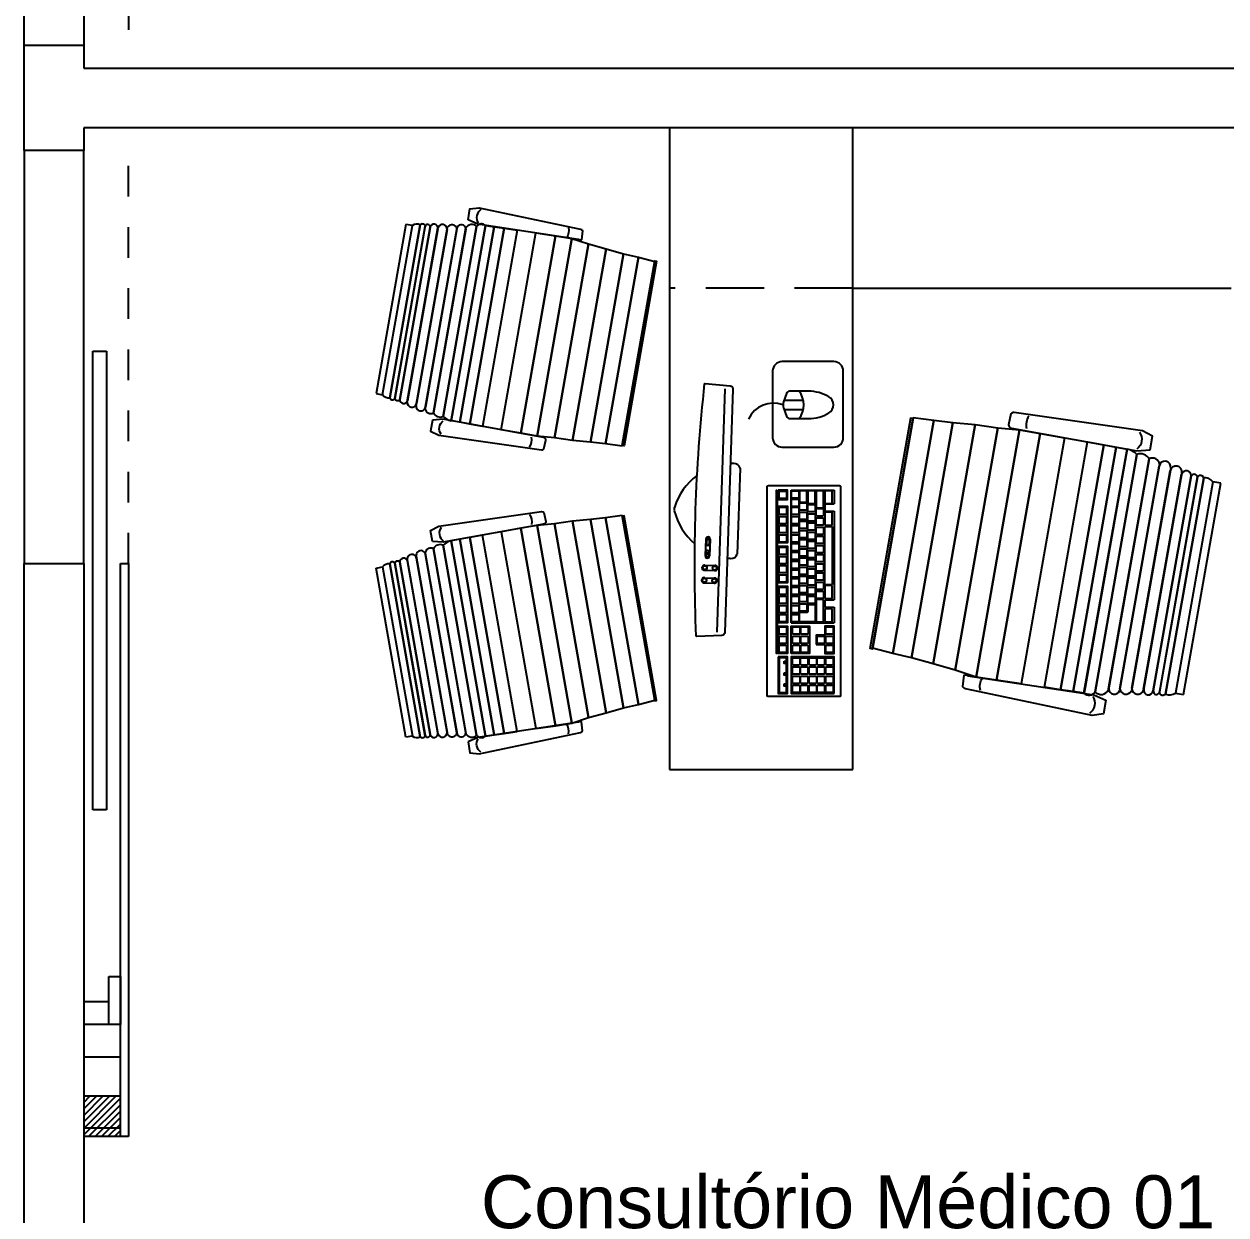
# Model space of a CAD drawing. Header units: millimetres. Extents: x 1573 to 2177, y 1587 to 1932.
# Drawn here: x 1900.545 to 1904.476, y 1903.63 to 1907.524 of the extents above; entities that cross this region are included whole.
import ezdxf
from ezdxf.enums import TextEntityAlignment as Align

# ---------------------------------------------------------------- set-up
doc = ezdxf.new("R2010")
doc.units = ezdxf.units.MM
doc.header["$LTSCALE"] = 0.03
doc.linetypes.add('HIDDEN', pattern=[9.525, 6.35, -3.175])
doc.layers.add('-HIDRO', color=8, linetype='Continuous')
doc.styles.add('ARIAL', font='arial.ttf')

msp = doc.modelspace()

# ---------------------------------------------------------------- linework, layer by layer
at = {"layer": '-HIDRO'}
for p, q in [((1900.5454, 1907.4553), (1900.5454, 1908.8053)), ((1900.7404, 1908.8053), (1900.7404, 1907.4553)), ((1900.5454, 1907.1103), (1900.5454, 1907.4553)), ((1900.5454, 1907.4553), (1900.7404, 1907.4553)), ((1900.7404, 1907.4553), (1900.7404, 1907.3803)), ((1900.7404, 1907.3803), (1906.5109, 1907.3803)), ((1904.6059, 1907.1853), (1900.7404, 1907.1853)), ((1900.7404, 1907.1853), (1900.7404, 1907.1103)), ((1902.6559, 1907.1853), (1902.6559, 1905.0868)), ((1903.2559, 1905.0868), (1903.2559, 1907.1853)), ((1900.5454, 1907.1103), (1900.5454, 1905.7603)), ((1900.7404, 1907.1103), (1900.5454, 1907.1103)), ((1900.7404, 1905.7603), (1900.7404, 1907.1103)), ((1901.7945, 1906.8693), (1901.697, 1906.3161)), ((1901.7178, 1906.3124), (1901.8154, 1906.8657)), ((1901.7178, 1906.3124), (1901.8154, 1906.8657)), ((1901.7178, 1906.3124), (1901.8154, 1906.8657)), ((1901.8413, 1906.8681), (1901.7415, 1906.3025)), ((1901.7415, 1906.3025), (1901.8413, 1906.8681)), ((1901.8413, 1906.8681), (1901.7415, 1906.3025)), ((1901.8573, 1906.8652), (1901.7576, 1906.2997)), ((1901.7576, 1906.2997), (1901.8568, 1906.8623)), ((1901.7741, 1906.2968), (1901.8733, 1906.8594)), ((1901.8733, 1906.8594), (1901.7741, 1906.2968)), ((1901.8154, 1906.8657), (1901.7945, 1906.8693)), ((1901.8278, 1906.2768), (1901.9306, 1906.8598)), ((1901.8571, 1906.2668), (1901.9616, 1906.8591)), ((1901.9161, 1906.2409), (1902.0256, 1906.862)), ((1902.0256, 1906.862), (1901.9161, 1906.2409)), ((1901.9419, 1906.2272), (1902.0545, 1906.8657)), ((1902.0548, 1906.8657), (1901.9419, 1906.2272)), ((1901.9705, 1906.222), (1902.0833, 1906.8614)), ((1902.0833, 1906.8614), (1901.9705, 1906.222)), ((1902.0545, 1906.8657), (1902.0833, 1906.8614)), ((1902.0833, 1906.8614), (1902.1158, 1906.8566)), ((1901.7988, 1906.2893), (1901.899, 1906.858)), ((1901.8985, 1906.855), (1901.7993, 1906.2923)), ((1901.9293, 1906.8527), (1901.829, 1906.2839)), ((1901.9607, 1906.8544), (1901.858, 1906.2715)), ((1901.8841, 1906.2527), (1901.9905, 1906.8566)), ((1901.9901, 1906.8541), (1901.8841, 1906.2527)), ((1902.0029, 1906.2162), (1902.1158, 1906.8566)), ((1902.1158, 1906.8566), (1902.0029, 1906.2162)), ((1902.1582, 1906.8502), (1902.0451, 1906.2086)), ((1902.1056, 1906.1977), (1902.219, 1906.8411)), ((1902.1158, 1906.8566), (1902.1582, 1906.8502)), ((1902.1697, 1906.1861), (1902.2835, 1906.8314)), ((1902.2835, 1906.8314), (1902.1697, 1906.1861)), ((1902.219, 1906.8411), (1902.2835, 1906.8314)), ((1902.2236, 1906.1764), (1902.337, 1906.8234)), ((1902.337, 1906.8234), (1902.2236, 1906.1764)), ((1902.2835, 1906.8314), (1902.337, 1906.8234)), ((1902.337, 1906.8234), (1902.3918, 1906.8051)), ((1902.3918, 1906.8051), (1902.28, 1906.1713)), ((1902.28, 1906.1713), (1902.3918, 1906.8051)), ((1902.4494, 1906.7889), (1902.3391, 1906.1631)), ((1902.3391, 1906.1631), (1902.4494, 1906.7889)), ((1902.3918, 1906.8051), (1902.4494, 1906.7889)), ((1902.4494, 1906.7889), (1902.5063, 1906.7734)), ((1902.5063, 1906.7734), (1902.3977, 1906.1576)), ((1902.3977, 1906.1576), (1902.5063, 1906.7734)), ((1902.5552, 1906.7621), (1902.4475, 1906.1515)), ((1902.4475, 1906.1515), (1902.5552, 1906.7621)), ((1902.6078, 1906.7481), (1902.5013, 1906.1445)), ((1902.5063, 1906.7734), (1902.5552, 1906.7621)), ((1902.5552, 1906.7621), (1902.6078, 1906.7481)), ((1903.2559, 1906.6603), (1904.4934, 1906.6603)), ((1900.7704, 1904.9551), (1900.7704, 1906.4551)), ((1900.7704, 1906.4551), (1900.8154, 1906.4551)), ((1900.8154, 1906.4551), (1900.8154, 1904.9551)), ((1901.697, 1906.3161), (1901.7178, 1906.3124)), ((1902.8378, 1906.3313), (1902.8114, 1905.5357)), ((1903.0311, 1906.294), (1903.0937, 1906.294)), ((1903.0311, 1906.264), (1903.0937, 1906.264)), ((1903.3205, 1905.4832), (1903.4535, 1906.2377)), ((1903.4535, 1906.2377), (1903.5208, 1906.2289)), ((1901.9705, 1906.222), (1901.9419, 1906.2272)), ((1902.0029, 1906.2162), (1901.9705, 1906.222)), ((1902.0451, 1906.2086), (1902.0029, 1906.2162)), ((1902.1697, 1906.1861), (1902.1056, 1906.1977)), ((1903.3862, 1905.4658), (1903.5208, 1906.2289)), ((1903.5208, 1906.2289), (1903.3862, 1905.4658)), ((1903.4473, 1905.4516), (1903.5831, 1906.2213)), ((1903.5831, 1906.2213), (1903.4473, 1905.4516)), ((1903.5184, 1905.4323), (1903.6563, 1906.2145)), ((1903.6563, 1906.2145), (1903.5184, 1905.4323)), ((1903.5208, 1906.2289), (1903.5831, 1906.2213)), ((1903.5831, 1906.2213), (1903.6563, 1906.2145)), ((1903.5905, 1905.412), (1903.7301, 1906.2043)), ((1903.7301, 1906.2043), (1903.5905, 1905.412)), ((1903.6563, 1906.2145), (1903.7301, 1906.2043)), ((1903.8006, 1906.1979), (1903.6589, 1905.3891)), ((1903.6589, 1905.3891), (1903.8006, 1906.1979)), ((1903.7301, 1906.2043), (1903.8006, 1906.1979)), ((1903.8006, 1906.1979), (1903.868, 1906.1858)), ((1902.2236, 1906.1764), (1902.1697, 1906.1861)), ((1902.28, 1906.1713), (1902.2236, 1906.1764)), ((1902.3391, 1906.1631), (1902.28, 1906.1713)), ((1902.3977, 1906.1576), (1902.3391, 1906.1631)), ((1902.4475, 1906.1515), (1902.3977, 1906.1576)), ((1902.5013, 1906.1445), (1902.4475, 1906.1515)), ((1903.868, 1906.1858), (1903.7258, 1905.3791)), ((1903.7258, 1905.3791), (1903.868, 1906.1858)), ((1903.9482, 1906.1713), (1903.8064, 1905.367)), ((1903.868, 1906.1858), (1903.9482, 1906.1713)), ((1903.8824, 1905.3556), (1904.0238, 1906.1577)), ((1904.0238, 1906.1577), (1904.0766, 1906.1481)), ((1904.0766, 1906.1481), (1903.9354, 1905.3477)), ((1903.9354, 1905.3477), (1904.0766, 1906.1481)), ((1904.117, 1906.1408), (1903.9761, 1905.3416)), ((1903.9761, 1905.3416), (1904.117, 1906.1408)), ((1904.0117, 1905.3362), (1904.1528, 1906.1344)), ((1904.1528, 1906.1344), (1904.012, 1905.3362)), ((1904.1851, 1906.1172), (1904.0482, 1905.3409)), ((1904.0482, 1905.3409), (1904.1851, 1906.1172)), ((1904.0766, 1906.1481), (1904.117, 1906.1408)), ((1904.117, 1906.1408), (1904.1528, 1906.1344)), ((1902.887, 1906.0722), (1902.8776, 1905.7911)), ((1904.2251, 1906.1024), (1904.092, 1905.3476)), ((1904.0925, 1905.3507), (1904.2251, 1906.1024)), ((1904.2588, 1906.0848), (1904.1282, 1905.3444)), ((1904.1292, 1905.3503), (1904.2577, 1906.079)), ((1904.2954, 1906.0723), (1904.1669, 1905.3437)), ((1904.1685, 1905.3525), (1904.2939, 1906.0635)), ((1904.3317, 1906.0568), (1904.2064, 1905.3459)), ((1904.207, 1905.3497), (1904.331, 1906.053)), ((1904.3626, 1906.0474), (1904.2386, 1905.3441)), ((1904.2386, 1905.3441), (1904.3626, 1906.0474)), ((1904.2585, 1905.3368), (1904.3832, 1906.0438)), ((1904.3832, 1906.0438), (1904.2591, 1905.3405)), ((1904.2786, 1905.3333), (1904.4033, 1906.0403)), ((1904.4033, 1906.0403), (1904.2786, 1905.3333)), ((1904.2786, 1905.3333), (1904.4033, 1906.0403)), ((1903.0538, 1906), (1903.1947, 1906)), ((1903.0538, 1905.5665), (1903.0538, 1906)), ((1903.1947, 1906), (1903.1947, 1905.955)), ((1904.4329, 1906.0279), (1904.3109, 1905.3363)), ((1904.4329, 1906.0279), (1904.3109, 1905.3363)), ((1904.4329, 1906.0279), (1904.3109, 1905.3363)), ((1904.337, 1905.3317), (1904.4589, 1906.0233)), ((1904.4589, 1906.0233), (1904.4329, 1906.0279)), ((1903.1647, 1905.955), (1903.1947, 1905.955)), ((1903.1647, 1905.955), (1903.1647, 1905.931)), ((1902.5013, 1905.917), (1902.4475, 1905.91)), ((1902.6078, 1905.3134), (1902.5013, 1905.917)), ((1903.1647, 1905.931), (1903.1947, 1905.931)), ((1903.1947, 1905.931), (1903.1947, 1905.6415)), ((1902.2236, 1905.8851), (1902.1697, 1905.8754)), ((1902.28, 1905.8902), (1902.2236, 1905.8851)), ((1902.2236, 1905.8851), (1902.337, 1905.2381)), ((1902.337, 1905.2381), (1902.2236, 1905.8851)), ((1902.3391, 1905.8984), (1902.28, 1905.8902)), ((1902.3918, 1905.2564), (1902.28, 1905.8902)), ((1902.28, 1905.8902), (1902.3918, 1905.2564)), ((1902.3977, 1905.9039), (1902.3391, 1905.8984)), ((1902.4494, 1905.2726), (1902.3391, 1905.8984)), ((1902.3391, 1905.8984), (1902.4494, 1905.2726)), ((1902.4475, 1905.91), (1902.3977, 1905.9039)), ((1902.5063, 1905.2881), (1902.3977, 1905.9039)), ((1902.3977, 1905.9039), (1902.5063, 1905.2881)), ((1902.5552, 1905.2994), (1902.4475, 1905.91)), ((1902.4475, 1905.91), (1902.5552, 1905.2994)), ((1901.9705, 1905.8395), (1901.9419, 1905.8343)), ((1902.0029, 1905.8453), (1901.9705, 1905.8395)), ((1901.9705, 1905.8395), (1902.0833, 1905.2001)), ((1902.0833, 1905.2001), (1901.9705, 1905.8395)), ((1902.0451, 1905.8529), (1902.0029, 1905.8453)), ((1902.0029, 1905.8453), (1902.1158, 1905.2049)), ((1902.1158, 1905.2049), (1902.0029, 1905.8453)), ((1902.1582, 1905.2113), (1902.0451, 1905.8529)), ((1902.1697, 1905.8754), (1902.1056, 1905.8638)), ((1902.1056, 1905.8638), (1902.219, 1905.2204)), ((1902.1697, 1905.8754), (1902.2835, 1905.2301)), ((1902.2835, 1905.2301), (1902.1697, 1905.8754)), ((1902.7748, 1905.8401), (1902.773, 1905.7861)), ((1902.7777, 1905.84), (1902.7772, 1905.8245)), ((1902.7864, 1905.8397), (1902.7777, 1905.84)), ((1902.7864, 1905.8397), (1902.7859, 1905.8242)), ((1902.7893, 1905.8396), (1902.7875, 1905.7856)), ((1901.8841, 1905.8088), (1901.9905, 1905.2049)), ((1901.9901, 1905.2074), (1901.8841, 1905.8088)), ((1901.9161, 1905.8206), (1902.0256, 1905.1995)), ((1902.0256, 1905.1995), (1901.9161, 1905.8206)), ((1901.9419, 1905.8343), (1902.0545, 1905.1957)), ((1902.0548, 1905.1958), (1901.9419, 1905.8343)), ((1900.5454, 1905.7603), (1900.7404, 1905.7603)), ((1900.5454, 1903.4405), (1900.5454, 1905.7603)), ((1900.7404, 1905.7603), (1900.7404, 1903.4405)), ((1900.8604, 1903.8868), (1900.8604, 1905.7603)), ((1900.8604, 1905.7603), (1900.8874, 1905.7603)), ((1900.8874, 1905.7603), (1900.8874, 1903.8868)), ((1901.8413, 1905.1934), (1901.7415, 1905.759)), ((1901.7415, 1905.759), (1901.8413, 1905.1934)), ((1901.8413, 1905.1934), (1901.7415, 1905.759)), ((1901.7576, 1905.7618), (1901.8568, 1905.1992)), ((1901.8573, 1905.1963), (1901.7576, 1905.7618)), ((1901.7741, 1905.7647), (1901.8733, 1905.2021)), ((1901.8733, 1905.2021), (1901.7741, 1905.7647)), ((1901.7988, 1905.7722), (1901.899, 1905.2035)), ((1901.8985, 1905.2065), (1901.7993, 1905.7692)), ((1901.8278, 1905.7847), (1901.9306, 1905.2017)), ((1901.9293, 1905.2088), (1901.829, 1905.7776)), ((1901.8571, 1905.7947), (1901.9616, 1905.2024)), ((1901.9607, 1905.207), (1901.858, 1905.79)), ((1901.697, 1905.7454), (1901.7178, 1905.7491)), ((1901.7945, 1905.1922), (1901.697, 1905.7454)), ((1901.7178, 1905.7491), (1901.8154, 1905.1958)), ((1901.7178, 1905.7491), (1901.8154, 1905.1958)), ((1901.7178, 1905.7491), (1901.8154, 1905.1958)), ((1902.7716, 1905.7381), (1902.8036, 1905.737)), ((1902.7722, 1905.7546), (1902.8042, 1905.7536)), ((1902.7703, 1905.6974), (1902.8023, 1905.6964)), ((1902.7708, 1905.714), (1902.8028, 1905.7129)), ((1903.1647, 1905.6415), (1903.1947, 1905.6415)), ((1903.1647, 1905.6415), (1903.1647, 1905.6175)), ((1903.1647, 1905.6175), (1903.1947, 1905.6175)), ((1903.1947, 1905.6175), (1903.1947, 1905.5665)), ((1903.0538, 1905.5665), (1903.1947, 1905.5665)), ((1903.1418, 1905.523), (1903.1614, 1905.523)), ((1903.136, 1905.496), (1903.1648, 1905.496)), ((1903.3862, 1905.4658), (1903.3205, 1905.4832)), ((1903.4473, 1905.4516), (1903.3862, 1905.4658)), ((1903.5184, 1905.4323), (1903.4473, 1905.4516)), ((1903.5905, 1905.412), (1903.5184, 1905.4323)), ((1903.6589, 1905.3891), (1903.5905, 1905.412)), ((1903.7258, 1905.3791), (1903.6589, 1905.3891)), ((1903.8064, 1905.367), (1903.7258, 1905.3791)), ((1903.9354, 1905.3477), (1903.8824, 1905.3556)), ((1903.9761, 1905.3416), (1903.9354, 1905.3477)), ((1904.012, 1905.3362), (1903.9761, 1905.3416)), ((1904.3109, 1905.3363), (1904.337, 1905.3317)), ((1902.4494, 1905.2726), (1902.5063, 1905.2881)), ((1902.5063, 1905.2881), (1902.5552, 1905.2994)), ((1902.5552, 1905.2994), (1902.6078, 1905.3134)), ((1902.337, 1905.2381), (1902.3918, 1905.2564)), ((1902.3918, 1905.2564), (1902.4494, 1905.2726)), ((1902.1158, 1905.2049), (1902.1582, 1905.2113)), ((1902.219, 1905.2204), (1902.2835, 1905.2301)), ((1902.2835, 1905.2301), (1902.337, 1905.2381)), ((1901.8154, 1905.1958), (1901.7945, 1905.1922)), ((1902.0545, 1905.1957), (1902.0833, 1905.2001)), ((1902.0833, 1905.2001), (1902.1158, 1905.2049)), ((1902.6559, 1905.0868), (1903.2559, 1905.0868)), ((1900.8154, 1904.9551), (1900.7704, 1904.9551)), ((1900.8229, 1904.2528), (1900.8229, 1904.4103)), ((1900.8229, 1904.4103), (1900.8604, 1904.4103)), ((1900.8604, 1904.4103), (1900.8604, 1904.2528)), ((1900.7404, 1904.3278), (1900.8229, 1904.3278)), ((1900.8604, 1904.2528), (1900.7404, 1904.2528)), ((1900.7404, 1904.1478), (1900.8604, 1904.1478)), ((1900.8604, 1904.0188), (1900.7404, 1904.0188)), ((1900.7404, 1903.9982), (1900.761, 1904.0188)), ((1900.7404, 1903.977), (1900.7822, 1904.0188)), ((1900.7404, 1903.9558), (1900.8034, 1904.0188)), ((1900.7404, 1903.9345), (1900.8246, 1904.0188)), ((1900.7404, 1903.9133), (1900.8459, 1904.0188)), ((1900.7404, 1903.8921), (1900.8604, 1904.0121)), ((1900.7563, 1903.8868), (1900.8604, 1903.9909)), ((1900.7775, 1903.8868), (1900.8604, 1903.9697)), ((1900.8604, 1903.9138), (1900.7404, 1903.9138)), ((1900.7987, 1903.8868), (1900.8604, 1903.9485)), ((1900.8199, 1903.8868), (1900.8604, 1903.9273)), ((1900.8874, 1903.8868), (1900.7404, 1903.8868)), ((1900.8411, 1903.8868), (1900.8604, 1903.9061))]:
    msp.add_line(p, q, dxfattribs=at)
at = {"layer": '-HIDRO', "linetype": 'HIDDEN', "ltscale": 0.5}
for p, q in [((1900.8874, 1908.8053), (1900.8874, 1907.4553)), ((1900.8874, 1905.7603), (1900.8874, 1907.1103))]:
    msp.add_line(p, q, dxfattribs=at)
at = {"layer": '-HIDRO', "linetype": 'HIDDEN'}
msp.add_line((1903.2559, 1906.6603), (1902.6559, 1906.6603), dxfattribs=at)
at = {"layer": '-HIDRO'}
for points in [[(1901.9974, 1906.884), (1902.0037, 1906.92), (1902.0333, 1906.9237), (1902.365, 1906.854, -0.205362), (1902.3718, 1906.8481), (1902.3683, 1906.8188, -0.424927), (1902.3589, 1906.8201), (1902.029, 1906.8696)], [(1903.024, 1906.4204, 0.414214), (1902.9937, 1906.39), (1902.9937, 1906.1713, 0.414214), (1903.024, 1906.1409), (1903.1941, 1906.1409, 0.414214), (1903.2245, 1906.1713), (1903.2245, 1906.39, 0.414214), (1903.1941, 1906.4204)], [(1902.8544, 1906.3411, -0.395059), (1902.8637, 1906.3305), (1902.8372, 1905.5349, -0.395059), (1902.8272, 1905.5249), (1902.7456, 1905.5222, -0.255546), (1902.7438, 1905.5231, -0.038223), (1902.7713, 1906.3484, -0.255546), (1902.7731, 1906.3492)], [(1903.0502, 1906.324, 0.320037), (1903.0386, 1906.3158), (1903.0294, 1906.289, 0.167465), (1903.0294, 1906.2691), (1903.0386, 1906.2423, 0.320037), (1903.0502, 1906.234), (1903.1109, 1906.234, 0.131312), (1903.1777, 1906.2527, 0.570686), (1903.1777, 1906.3054, 0.131312), (1903.1109, 1906.324)], [(1901.8815, 1906.229), (1901.8752, 1906.1931), (1901.9017, 1906.1795), (1902.2373, 1906.1316, 0.205362), (1902.2456, 1906.1348), (1902.2524, 1906.1635, 0.331039), (1902.2443, 1906.1726), (1901.9162, 1906.2318)], [(1904.2283, 1906.1321), (1904.2362, 1906.177), (1904.203, 1906.194), (1903.7835, 1906.2539, 0.205362), (1903.7731, 1906.2499), (1903.7647, 1906.214, 0.331039), (1903.7747, 1906.2026), (1904.185, 1906.1286)], [(1902.9788, 1906.015), (1903.2128, 1906.015, -0.414214), (1903.2158, 1906.012), (1903.2158, 1905.328, -0.414214), (1903.2128, 1905.325), (1902.9788, 1905.325, -0.414214), (1902.9758, 1905.328), (1902.9758, 1906.012, -0.414214)], [(1903.0171, 1905.973, -0.414214), (1903.0148, 1905.9752), (1903.0148, 1905.9947, -0.414214), (1903.0171, 1905.997), (1903.0366, 1905.997, -0.414214), (1903.0388, 1905.9947), (1903.0388, 1905.9752, -0.414214), (1903.0366, 1905.973)], [(1903.0576, 1905.9744, -0.414214), (1903.0554, 1905.9766), (1903.0554, 1905.9961, -0.414214), (1903.0576, 1905.9984), (1903.0771, 1905.9984, -0.414214), (1903.0794, 1905.9961), (1903.0794, 1905.9766, -0.414214), (1903.0771, 1905.9744)], [(1903.0818, 1905.9962), (1903.0818, 1905.9632, 0.414214), (1903.084, 1905.961), (1903.1036, 1905.961, 0.414214), (1903.1059, 1905.9632), (1903.1059, 1905.9962, 0.414214), (1903.1036, 1905.9985), (1903.084, 1905.9985, 0.414214)], [(1903.1308, 1905.9985), (1903.1111, 1905.9985, 0.414214), (1903.1089, 1905.9962), (1903.1089, 1905.9583, 0.414214), (1903.1111, 1905.9561), (1903.1308, 1905.9561, 0.414214), (1903.133, 1905.9583), (1903.133, 1905.9962, 0.414214)], [(1903.1579, 1905.9985), (1903.1383, 1905.9985, 0.414214), (1903.136, 1905.9962), (1903.136, 1905.945, 0.414214), (1903.1383, 1905.9427), (1903.1579, 1905.9427, 0.414214), (1903.1602, 1905.945), (1903.1602, 1905.9962, 0.414214)], [(1903.1647, 1905.9962), (1903.1647, 1905.9583, 0.414214), (1903.1669, 1905.9561), (1903.1865, 1905.9561, 0.414214), (1903.1888, 1905.9583), (1903.1888, 1905.9962, 0.414214), (1903.1865, 1905.9985), (1903.1669, 1905.9985, 0.414214)], [(1903.0576, 1905.9472, -0.414214), (1903.0554, 1905.9494), (1903.0554, 1905.9689, -0.414214), (1903.0576, 1905.9712), (1903.0771, 1905.9712, -0.414214), (1903.0794, 1905.9689), (1903.0794, 1905.9494, -0.414214), (1903.0771, 1905.9472)], [(1903.0841, 1905.9346, -0.414214), (1903.0819, 1905.9368), (1903.0819, 1905.9563, -0.414214), (1903.0841, 1905.9586), (1903.1036, 1905.9586, -0.414214), (1903.1059, 1905.9563), (1903.1059, 1905.9368, -0.414214), (1903.1036, 1905.9346)], [(1901.8815, 1905.8325), (1901.8752, 1905.8684), (1901.9017, 1905.882), (1902.2373, 1905.9299, -0.205362), (1902.2456, 1905.9267), (1902.2524, 1905.898, -0.331039), (1902.2443, 1905.8889), (1901.9162, 1905.8297)], [(1903.0171, 1905.9205, -0.414214), (1903.0148, 1905.9227), (1903.0148, 1905.9422, -0.414214), (1903.0171, 1905.9445), (1903.0366, 1905.9445, -0.414214), (1903.0388, 1905.9422), (1903.0388, 1905.9227, -0.414214), (1903.0366, 1905.9205)], [(1903.0576, 1905.9205, -0.414214), (1903.0554, 1905.9227), (1903.0554, 1905.9422, -0.414214), (1903.0576, 1905.9445), (1903.0771, 1905.9445, -0.414214), (1903.0794, 1905.9422), (1903.0794, 1905.9227, -0.414214), (1903.0771, 1905.9205)], [(1903.0841, 1905.9046, -0.414214), (1903.0819, 1905.9068), (1903.0819, 1905.9263, -0.414214), (1903.0841, 1905.9286), (1903.1036, 1905.9286, -0.414214), (1903.1059, 1905.9263), (1903.1059, 1905.9068, -0.414214), (1903.1036, 1905.9046)], [(1903.1113, 1905.9291, -0.414214), (1903.109, 1905.9313), (1903.109, 1905.9508, -0.414214), (1903.1113, 1905.9531), (1903.1308, 1905.9531, -0.414214), (1903.133, 1905.9508), (1903.133, 1905.9313, -0.414214), (1903.1308, 1905.9291)], [(1903.1113, 1905.8991, -0.414214), (1903.109, 1905.9013), (1903.109, 1905.9208, -0.414214), (1903.1113, 1905.9231), (1903.1308, 1905.9231, -0.414214), (1903.133, 1905.9208), (1903.133, 1905.9013, -0.414214), (1903.1308, 1905.8991)], [(1903.1383, 1905.9157, -0.414214), (1903.136, 1905.918), (1903.136, 1905.9375, -0.414214), (1903.1383, 1905.9397), (1903.1578, 1905.9397, -0.414214), (1903.16, 1905.9375), (1903.16, 1905.918, -0.414214), (1903.1578, 1905.9157)], [(1903.1865, 1905.8856, 0.414214), (1903.1888, 1905.8878), (1903.1888, 1905.9257, 0.414214), (1903.1865, 1905.928), (1903.1669, 1905.928, 0.414214), (1903.1647, 1905.9257), (1903.1647, 1905.8878, 0.414214), (1903.1669, 1905.8856)], [(1903.0171, 1905.8905, -0.414214), (1903.0148, 1905.8927), (1903.0148, 1905.9122, -0.414214), (1903.0171, 1905.9145), (1903.0366, 1905.9145, -0.414214), (1903.0388, 1905.9122), (1903.0388, 1905.8927, -0.414214), (1903.0366, 1905.8905)], [(1903.0171, 1905.8605, -0.414214), (1903.0148, 1905.8627), (1903.0148, 1905.8822, -0.414214), (1903.0171, 1905.8845), (1903.0366, 1905.8845, -0.414214), (1903.0388, 1905.8822), (1903.0388, 1905.8627, -0.414214), (1903.0366, 1905.8605)], [(1903.0576, 1905.8905, -0.414214), (1903.0554, 1905.8927), (1903.0554, 1905.9122, -0.414214), (1903.0576, 1905.9145), (1903.0771, 1905.9145, -0.414214), (1903.0794, 1905.9122), (1903.0794, 1905.8927, -0.414214), (1903.0771, 1905.8905)], [(1903.0576, 1905.8605, -0.414214), (1903.0554, 1905.8627), (1903.0554, 1905.8822, -0.414214), (1903.0576, 1905.8845), (1903.0771, 1905.8845, -0.414214), (1903.0794, 1905.8822), (1903.0794, 1905.8627, -0.414214), (1903.0771, 1905.8605)], [(1903.0841, 1905.8746, -0.414214), (1903.0819, 1905.8768), (1903.0819, 1905.8963, -0.414214), (1903.0841, 1905.8986), (1903.1036, 1905.8986, -0.414214), (1903.1059, 1905.8963), (1903.1059, 1905.8768, -0.414214), (1903.1036, 1905.8746)], [(1903.1113, 1905.8691, -0.414214), (1903.109, 1905.8713), (1903.109, 1905.8908, -0.414214), (1903.1113, 1905.8931), (1903.1308, 1905.8931, -0.414214), (1903.133, 1905.8908), (1903.133, 1905.8713, -0.414214), (1903.1308, 1905.8691)], [(1903.1383, 1905.8857, -0.414214), (1903.136, 1905.888), (1903.136, 1905.9075, -0.414214), (1903.1383, 1905.9097), (1903.1578, 1905.9097, -0.414214), (1903.16, 1905.9075), (1903.16, 1905.888, -0.414214), (1903.1578, 1905.8857)], [(1903.1383, 1905.8557, -0.414214), (1903.136, 1905.858), (1903.136, 1905.8775, -0.414214), (1903.1383, 1905.8797), (1903.1578, 1905.8797, -0.414214), (1903.16, 1905.8775), (1903.16, 1905.858, -0.414214), (1903.1578, 1905.8557)], [(1903.1865, 1905.6911), (1903.1669, 1905.6911, -0.414214), (1903.1647, 1905.6934), (1903.1647, 1905.8791, -0.414214), (1903.1669, 1905.8813), (1903.1865, 1905.8813, -0.414214), (1903.1888, 1905.8791), (1903.1888, 1905.6934, -0.414214)], [(1903.0171, 1905.8305, -0.414214), (1903.0148, 1905.8327), (1903.0148, 1905.8522, -0.414214), (1903.0171, 1905.8545), (1903.0366, 1905.8545, -0.414214), (1903.0388, 1905.8522), (1903.0388, 1905.8327, -0.414214), (1903.0366, 1905.8305)], [(1903.0576, 1905.8305, -0.414214), (1903.0554, 1905.8327), (1903.0554, 1905.8522, -0.414214), (1903.0576, 1905.8545), (1903.0771, 1905.8545, -0.414214), (1903.0794, 1905.8522), (1903.0794, 1905.8327, -0.414214), (1903.0771, 1905.8305)], [(1903.0841, 1905.8446, -0.414214), (1903.0819, 1905.8468), (1903.0819, 1905.8663, -0.414214), (1903.0841, 1905.8686), (1903.1036, 1905.8686, -0.414214), (1903.1059, 1905.8663), (1903.1059, 1905.8468, -0.414214), (1903.1036, 1905.8446)], [(1903.0841, 1905.8146, -0.414214), (1903.0819, 1905.8168), (1903.0819, 1905.8363, -0.414214), (1903.0841, 1905.8386), (1903.1036, 1905.8386, -0.414214), (1903.1059, 1905.8363), (1903.1059, 1905.8168, -0.414214), (1903.1036, 1905.8146)], [(1903.1113, 1905.8391, -0.414214), (1903.109, 1905.8413), (1903.109, 1905.8608, -0.414214), (1903.1113, 1905.8631), (1903.1308, 1905.8631, -0.414214), (1903.133, 1905.8608), (1903.133, 1905.8413, -0.414214), (1903.1308, 1905.8391)], [(1903.1383, 1905.8257, -0.414214), (1903.136, 1905.828), (1903.136, 1905.8475, -0.414214), (1903.1383, 1905.8497), (1903.1578, 1905.8497, -0.414214), (1903.16, 1905.8475), (1903.16, 1905.828, -0.414214), (1903.1578, 1905.8257)], [(1903.0171, 1905.7898, -0.414214), (1903.0148, 1905.7921), (1903.0148, 1905.8116, -0.414214), (1903.0171, 1905.8138), (1903.0366, 1905.8138, -0.414214), (1903.0388, 1905.8116), (1903.0388, 1905.7921, -0.414214), (1903.0366, 1905.7898)], [(1903.0576, 1905.8022, -0.414214), (1903.0554, 1905.8044), (1903.0554, 1905.8239, -0.414214), (1903.0576, 1905.8262), (1903.0771, 1905.8262, -0.414214), (1903.0794, 1905.8239), (1903.0794, 1905.8044, -0.414214), (1903.0771, 1905.8022)], [(1903.0576, 1905.7737, -0.414214), (1903.0554, 1905.776), (1903.0554, 1905.7955, -0.414214), (1903.0576, 1905.7977), (1903.0771, 1905.7977, -0.414214), (1903.0794, 1905.7955), (1903.0794, 1905.776, -0.414214), (1903.0771, 1905.7737)], [(1903.0841, 1905.7846, -0.414214), (1903.0819, 1905.7868), (1903.0819, 1905.8063, -0.414214), (1903.0841, 1905.8086), (1903.1036, 1905.8086, -0.414214), (1903.1059, 1905.8063), (1903.1059, 1905.7868, -0.414214), (1903.1036, 1905.7846)], [(1903.1113, 1905.8091, -0.414214), (1903.109, 1905.8113), (1903.109, 1905.8308, -0.414214), (1903.1113, 1905.8331), (1903.1308, 1905.8331, -0.414214), (1903.133, 1905.8308), (1903.133, 1905.8113, -0.414214), (1903.1308, 1905.8091)], [(1903.1113, 1905.7791, -0.414214), (1903.109, 1905.7813), (1903.109, 1905.8008, -0.414214), (1903.1113, 1905.8031), (1903.1308, 1905.8031, -0.414214), (1903.133, 1905.8008), (1903.133, 1905.7813, -0.414214), (1903.1308, 1905.7791)], [(1903.1383, 1905.7957, -0.414214), (1903.136, 1905.798), (1903.136, 1905.8175, -0.414214), (1903.1383, 1905.8197), (1903.1578, 1905.8197, -0.414214), (1903.16, 1905.8175), (1903.16, 1905.798, -0.414214), (1903.1578, 1905.7957)], [(1903.0171, 1905.7598, -0.414214), (1903.0148, 1905.7621), (1903.0148, 1905.7816, -0.414214), (1903.0171, 1905.7838), (1903.0366, 1905.7838, -0.414214), (1903.0388, 1905.7816), (1903.0388, 1905.7621, -0.414214), (1903.0366, 1905.7598)], [(1903.0576, 1905.7443, -0.414214), (1903.0554, 1905.7466), (1903.0554, 1905.7661, -0.414214), (1903.0576, 1905.7683), (1903.0771, 1905.7683, -0.414214), (1903.0794, 1905.7661), (1903.0794, 1905.7466, -0.414214), (1903.0771, 1905.7443)], [(1903.0841, 1905.7546, -0.414214), (1903.0819, 1905.7568), (1903.0819, 1905.7763, -0.414214), (1903.0841, 1905.7786), (1903.1036, 1905.7786, -0.414214), (1903.1059, 1905.7763), (1903.1059, 1905.7568, -0.414214), (1903.1036, 1905.7546)], [(1903.1113, 1905.7491, -0.414214), (1903.109, 1905.7513), (1903.109, 1905.7708, -0.414214), (1903.1113, 1905.7731), (1903.1308, 1905.7731, -0.414214), (1903.133, 1905.7708), (1903.133, 1905.7513, -0.414214), (1903.1308, 1905.7491)], [(1903.1383, 1905.7657, -0.414214), (1903.136, 1905.768), (1903.136, 1905.7875, -0.414214), (1903.1383, 1905.7897), (1903.1578, 1905.7897, -0.414214), (1903.16, 1905.7875), (1903.16, 1905.768, -0.414214), (1903.1578, 1905.7657)], [(1903.1383, 1905.7357, -0.414214), (1903.136, 1905.738), (1903.136, 1905.7575, -0.414214), (1903.1383, 1905.7597), (1903.1578, 1905.7597, -0.414214), (1903.16, 1905.7575), (1903.16, 1905.738, -0.414214), (1903.1578, 1905.7357)], [(1903.0171, 1905.7298, -0.414214), (1903.0148, 1905.7321), (1903.0148, 1905.7516, -0.414214), (1903.0171, 1905.7538), (1903.0366, 1905.7538, -0.414214), (1903.0388, 1905.7516), (1903.0388, 1905.7321, -0.414214), (1903.0366, 1905.7298)], [(1903.0171, 1905.6998, -0.414214), (1903.0148, 1905.7021), (1903.0148, 1905.7216, -0.414214), (1903.0171, 1905.7238), (1903.0366, 1905.7238, -0.414214), (1903.0388, 1905.7216), (1903.0388, 1905.7021, -0.414214), (1903.0366, 1905.6998)], [(1903.0576, 1905.7154, -0.414214), (1903.0554, 1905.7177), (1903.0554, 1905.7372, -0.414214), (1903.0576, 1905.7394), (1903.0771, 1905.7394, -0.414214), (1903.0794, 1905.7372), (1903.0794, 1905.7177, -0.414214), (1903.0771, 1905.7154)], [(1903.0841, 1905.7246, -0.414214), (1903.0819, 1905.7268), (1903.0819, 1905.7463, -0.414214), (1903.0841, 1905.7486), (1903.1036, 1905.7486, -0.414214), (1903.1059, 1905.7463), (1903.1059, 1905.7268, -0.414214), (1903.1036, 1905.7246)], [(1903.0841, 1905.6946, -0.414214), (1903.0819, 1905.6968), (1903.0819, 1905.7163, -0.414214), (1903.0841, 1905.7186), (1903.1036, 1905.7186, -0.414214), (1903.1059, 1905.7163), (1903.1059, 1905.6968, -0.414214), (1903.1036, 1905.6946)], [(1903.1113, 1905.7191, -0.414214), (1903.109, 1905.7213), (1903.109, 1905.7408, -0.414214), (1903.1113, 1905.7431), (1903.1308, 1905.7431, -0.414214), (1903.133, 1905.7408), (1903.133, 1905.7213, -0.414214), (1903.1308, 1905.7191)], [(1903.1383, 1905.7057, -0.414214), (1903.136, 1905.708), (1903.136, 1905.7275, -0.414214), (1903.1383, 1905.7297), (1903.1578, 1905.7297, -0.414214), (1903.16, 1905.7275), (1903.16, 1905.708, -0.414214), (1903.1578, 1905.7057)], [(1903.0171, 1905.6595, -0.414214), (1903.0148, 1905.6617), (1903.0148, 1905.6812, -0.414214), (1903.0171, 1905.6835), (1903.0366, 1905.6835, -0.414214), (1903.0388, 1905.6812), (1903.0388, 1905.6617, -0.414214), (1903.0366, 1905.6595)], [(1903.0576, 1905.6871, -0.414214), (1903.0554, 1905.6893), (1903.0554, 1905.7088, -0.414214), (1903.0576, 1905.7111), (1903.0771, 1905.7111, -0.414214), (1903.0794, 1905.7088), (1903.0794, 1905.6893, -0.414214), (1903.0771, 1905.6871)], [(1903.0577, 1905.6595, -0.414214), (1903.0554, 1905.6617), (1903.0554, 1905.6812, -0.414214), (1903.0577, 1905.6835), (1903.0772, 1905.6835, -0.414214), (1903.0794, 1905.6812), (1903.0794, 1905.6617, -0.414214), (1903.0772, 1905.6595)], [(1903.0841, 1905.6646, -0.414214), (1903.0819, 1905.6668), (1903.0819, 1905.6863, -0.414214), (1903.0841, 1905.6886), (1903.1036, 1905.6886, -0.414214), (1903.1059, 1905.6863), (1903.1059, 1905.6668, -0.414214), (1903.1036, 1905.6646)], [(1903.1113, 1905.6891, -0.414214), (1903.109, 1905.6913), (1903.109, 1905.7108, -0.414214), (1903.1113, 1905.7131), (1903.1308, 1905.7131, -0.414214), (1903.133, 1905.7108), (1903.133, 1905.6913, -0.414214), (1903.1308, 1905.6891)], [(1903.1113, 1905.6591, -0.414214), (1903.109, 1905.6613), (1903.109, 1905.6808, -0.414214), (1903.1113, 1905.6831), (1903.1308, 1905.6831, -0.414214), (1903.133, 1905.6808), (1903.133, 1905.6613, -0.414214), (1903.1308, 1905.6591)], [(1903.1383, 1905.6757, -0.414214), (1903.136, 1905.678), (1903.136, 1905.6975, -0.414214), (1903.1383, 1905.6997), (1903.1578, 1905.6997, -0.414214), (1903.16, 1905.6975), (1903.16, 1905.678, -0.414214), (1903.1578, 1905.6757)], [(1903.1647, 1905.6859), (1903.1647, 1905.648, 0.414214), (1903.1669, 1905.6457), (1903.1865, 1905.6457, 0.414214), (1903.1888, 1905.648), (1903.1888, 1905.6859, 0.414214), (1903.1865, 1905.6881), (1903.1669, 1905.6881, 0.414214)], [(1903.0171, 1905.6295, -0.414214), (1903.0148, 1905.6317), (1903.0148, 1905.6512, -0.414214), (1903.0171, 1905.6535), (1903.0366, 1905.6535, -0.414214), (1903.0388, 1905.6512), (1903.0388, 1905.6317, -0.414214), (1903.0366, 1905.6295)], [(1903.0577, 1905.6295, -0.414214), (1903.0554, 1905.6317), (1903.0554, 1905.6512, -0.414214), (1903.0577, 1905.6535), (1903.0772, 1905.6535, -0.414214), (1903.0794, 1905.6512), (1903.0794, 1905.6317, -0.414214), (1903.0772, 1905.6295)], [(1903.0841, 1905.6346, -0.414214), (1903.0819, 1905.6368), (1903.0819, 1905.6563, -0.414214), (1903.0841, 1905.6586), (1903.1036, 1905.6586, -0.414214), (1903.1059, 1905.6563), (1903.1059, 1905.6368, -0.414214), (1903.1036, 1905.6346)], [(1903.1113, 1905.6291, -0.414214), (1903.109, 1905.6313), (1903.109, 1905.6508, -0.414214), (1903.1113, 1905.6531), (1903.1308, 1905.6531, -0.414214), (1903.133, 1905.6508), (1903.133, 1905.6313, -0.414214), (1903.1308, 1905.6291)], [(1903.1383, 1905.6457, -0.414214), (1903.136, 1905.648), (1903.136, 1905.6675, -0.414214), (1903.1383, 1905.6697), (1903.1578, 1905.6697, -0.414214), (1903.16, 1905.6675), (1903.16, 1905.648, -0.414214), (1903.1578, 1905.6457)], [(1903.1383, 1905.6422, 0.414214), (1903.136, 1905.64), (1903.136, 1905.5717, 0.414214), (1903.1383, 1905.5695), (1903.1579, 1905.5695, 0.414214), (1903.1602, 1905.5717), (1903.1602, 1905.64, 0.414214), (1903.1579, 1905.6422)], [(1903.0171, 1905.5995, -0.414214), (1903.0148, 1905.6017), (1903.0148, 1905.6212, -0.414214), (1903.0171, 1905.6235), (1903.0366, 1905.6235, -0.414214), (1903.0388, 1905.6212), (1903.0388, 1905.6017, -0.414214), (1903.0366, 1905.5995)], [(1903.0577, 1905.5995, -0.414214), (1903.0554, 1905.6017), (1903.0554, 1905.6212, -0.414214), (1903.0577, 1905.6235), (1903.0772, 1905.6235, -0.414214), (1903.0794, 1905.6212), (1903.0794, 1905.6017, -0.414214), (1903.0772, 1905.5995)], [(1903.0841, 1905.6046, -0.414214), (1903.0819, 1905.6068), (1903.0819, 1905.6263, -0.414214), (1903.0841, 1905.6286), (1903.1036, 1905.6286, -0.414214), (1903.1059, 1905.6263), (1903.1059, 1905.6068, -0.414214), (1903.1036, 1905.6046)], [(1903.133, 1905.6241), (1903.133, 1905.5717, -0.414214), (1903.1308, 1905.5695), (1903.0841, 1905.5695, -0.414214), (1903.0819, 1905.5717), (1903.0819, 1905.5995, -0.414214), (1903.0841, 1905.6017), (1903.1074, 1905.6017, 0.414214), (1903.1097, 1905.604), (1903.1097, 1905.6241, -0.414214), (1903.1119, 1905.6263), (1903.1308, 1905.6263, -0.414214)], [(1903.1647, 1905.6096), (1903.1647, 1905.5718, 0.414214), (1903.1669, 1905.5695), (1903.1865, 1905.5695, 0.414214), (1903.1888, 1905.5718), (1903.1888, 1905.6096, 0.414214), (1903.1865, 1905.6119), (1903.1669, 1905.6119, 0.414214)], [(1903.0171, 1905.5695, -0.414214), (1903.0148, 1905.5717), (1903.0148, 1905.5912, -0.414214), (1903.0171, 1905.5935), (1903.0366, 1905.5935, -0.414214), (1903.0388, 1905.5912), (1903.0388, 1905.5717, -0.414214), (1903.0366, 1905.5695)], [(1903.0577, 1905.5695, -0.414214), (1903.0554, 1905.5717), (1903.0554, 1905.5912, -0.414214), (1903.0577, 1905.5935), (1903.0772, 1905.5935, -0.414214), (1903.0794, 1905.5912), (1903.0794, 1905.5717, -0.414214), (1903.0772, 1905.5695)], [(1903.0171, 1905.529, -0.414214), (1903.0148, 1905.5312), (1903.0148, 1905.5507, -0.414214), (1903.0171, 1905.553), (1903.0366, 1905.553, -0.414214), (1903.0388, 1905.5507), (1903.0388, 1905.5312, -0.414214), (1903.0366, 1905.529)], [(1903.0171, 1905.499, -0.414214), (1903.0148, 1905.5012), (1903.0148, 1905.5207, -0.414214), (1903.0171, 1905.523), (1903.0366, 1905.523, -0.414214), (1903.0388, 1905.5207), (1903.0388, 1905.5012, -0.414214), (1903.0366, 1905.499)], [(1903.0611, 1905.529, -0.414214), (1903.0588, 1905.5312), (1903.0588, 1905.5507, -0.414214), (1903.0611, 1905.553), (1903.0806, 1905.553, -0.414214), (1903.0828, 1905.5507), (1903.0828, 1905.5312, -0.414214), (1903.0806, 1905.529)], [(1903.0611, 1905.499, -0.414214), (1903.0588, 1905.5012), (1903.0588, 1905.5207, -0.414214), (1903.0611, 1905.523), (1903.0806, 1905.523, -0.414214), (1903.0828, 1905.5207), (1903.0828, 1905.5012, -0.414214), (1903.0806, 1905.499)], [(1903.0876, 1905.529, -0.414214), (1903.0853, 1905.5312), (1903.0853, 1905.5507, -0.414214), (1903.0876, 1905.553), (1903.1071, 1905.553, -0.414214), (1903.1093, 1905.5507), (1903.1093, 1905.5312, -0.414214), (1903.1071, 1905.529)], [(1903.0876, 1905.499, -0.414214), (1903.0853, 1905.5012), (1903.0853, 1905.5207, -0.414214), (1903.0876, 1905.523), (1903.1071, 1905.523, -0.414214), (1903.1093, 1905.5207), (1903.1093, 1905.5012, -0.414214), (1903.1071, 1905.499)], [(1903.1419, 1905.4989, -0.414214), (1903.1397, 1905.5012), (1903.1397, 1905.5207, -0.414214), (1903.1419, 1905.5229), (1903.1614, 1905.5229, -0.414214), (1903.1637, 1905.5207), (1903.1637, 1905.5012, -0.414214), (1903.1614, 1905.4989)], [(1903.1699, 1905.5289, -0.414214), (1903.1677, 1905.5312), (1903.1677, 1905.5507, -0.414214), (1903.1699, 1905.5529), (1903.1894, 1905.5529, -0.414214), (1903.1917, 1905.5507), (1903.1917, 1905.5312, -0.414214), (1903.1894, 1905.5289)], [(1903.1699, 1905.4989, -0.414214), (1903.1677, 1905.5012), (1903.1677, 1905.5207, -0.414214), (1903.1699, 1905.5229), (1903.1894, 1905.5229, -0.414214), (1903.1917, 1905.5207), (1903.1917, 1905.5012, -0.414214), (1903.1894, 1905.4989)], [(1903.0171, 1905.469, -0.414214), (1903.0148, 1905.4712), (1903.0148, 1905.4907, -0.414214), (1903.0171, 1905.493), (1903.0366, 1905.493, -0.414214), (1903.0388, 1905.4907), (1903.0388, 1905.4712, -0.414214), (1903.0366, 1905.469)], [(1903.0611, 1905.469, -0.414214), (1903.0588, 1905.4712), (1903.0588, 1905.4907, -0.414214), (1903.0611, 1905.493), (1903.0806, 1905.493, -0.414214), (1903.0828, 1905.4907), (1903.0828, 1905.4712, -0.414214), (1903.0806, 1905.469)], [(1903.0876, 1905.469, -0.414214), (1903.0853, 1905.4712), (1903.0853, 1905.4907, -0.414214), (1903.0876, 1905.493), (1903.1071, 1905.493, -0.414214), (1903.1093, 1905.4907), (1903.1093, 1905.4712, -0.414214), (1903.1071, 1905.469)], [(1903.1699, 1905.469, -0.414214), (1903.1677, 1905.4712), (1903.1677, 1905.4907, -0.414214), (1903.1699, 1905.493), (1903.1894, 1905.493, -0.414214), (1903.1917, 1905.4907), (1903.1917, 1905.4712, -0.414214), (1903.1894, 1905.469)], [(1903.0609, 1905.4285, -0.414214), (1903.0587, 1905.4307), (1903.0587, 1905.4502, -0.414214), (1903.0609, 1905.4525), (1903.0804, 1905.4525, -0.414214), (1903.0827, 1905.4502), (1903.0827, 1905.4307, -0.414214), (1903.0804, 1905.4285)], [(1903.0874, 1905.4285, -0.414214), (1903.0851, 1905.4307), (1903.0851, 1905.4502, -0.414214), (1903.0874, 1905.4525), (1903.1069, 1905.4525, -0.414214), (1903.1091, 1905.4502), (1903.1091, 1905.4307, -0.414214), (1903.1069, 1905.4285)], [(1903.1148, 1905.4284, -0.414214), (1903.1126, 1905.4307), (1903.1126, 1905.4502, -0.414214), (1903.1148, 1905.4524), (1903.1343, 1905.4524, -0.414214), (1903.1366, 1905.4502), (1903.1366, 1905.4307, -0.414214), (1903.1343, 1905.4284)], [(1903.1417, 1905.4284, -0.414214), (1903.1395, 1905.4307), (1903.1395, 1905.4502, -0.414214), (1903.1417, 1905.4524), (1903.1612, 1905.4524, -0.414214), (1903.1635, 1905.4502), (1903.1635, 1905.4307, -0.414214), (1903.1612, 1905.4284)], [(1903.1697, 1905.4285, -0.414214), (1903.1675, 1905.4307), (1903.1675, 1905.4502, -0.414214), (1903.1697, 1905.4525), (1903.1892, 1905.4525, -0.414214), (1903.1915, 1905.4502), (1903.1915, 1905.4307, -0.414214), (1903.1892, 1905.4285)], [(1903.0609, 1905.3985, -0.414214), (1903.0587, 1905.4007), (1903.0587, 1905.4202, -0.414214), (1903.0609, 1905.4225), (1903.0804, 1905.4225, -0.414214), (1903.0827, 1905.4202), (1903.0827, 1905.4007, -0.414214), (1903.0804, 1905.3985)], [(1903.0874, 1905.3985, -0.414214), (1903.0851, 1905.4007), (1903.0851, 1905.4202, -0.414214), (1903.0874, 1905.4225), (1903.1069, 1905.4225, -0.414214), (1903.1091, 1905.4202), (1903.1091, 1905.4007, -0.414214), (1903.1069, 1905.3985)], [(1903.1148, 1905.3984, -0.414214), (1903.1126, 1905.4007), (1903.1126, 1905.4202, -0.414214), (1903.1148, 1905.4224), (1903.1343, 1905.4224, -0.414214), (1903.1366, 1905.4202), (1903.1366, 1905.4007, -0.414214), (1903.1343, 1905.3984)], [(1903.1417, 1905.3984, -0.414214), (1903.1395, 1905.4007), (1903.1395, 1905.4202, -0.414214), (1903.1417, 1905.4224), (1903.1612, 1905.4224, -0.414214), (1903.1635, 1905.4202), (1903.1635, 1905.4007, -0.414214), (1903.1612, 1905.3984)], [(1903.1697, 1905.3985, -0.414214), (1903.1675, 1905.4007), (1903.1675, 1905.4202, -0.414214), (1903.1697, 1905.4225), (1903.1892, 1905.4225, -0.414214), (1903.1915, 1905.4202), (1903.1915, 1905.4007, -0.414214), (1903.1892, 1905.3985)], [(1903.0609, 1905.3685, -0.414214), (1903.0587, 1905.3707), (1903.0587, 1905.3902, -0.414214), (1903.0609, 1905.3925), (1903.0804, 1905.3925, -0.414214), (1903.0827, 1905.3902), (1903.0827, 1905.3707, -0.414214), (1903.0804, 1905.3685)], [(1903.0874, 1905.3685, -0.414214), (1903.0851, 1905.3707), (1903.0851, 1905.3902, -0.414214), (1903.0874, 1905.3925), (1903.1069, 1905.3925, -0.414214), (1903.1091, 1905.3902), (1903.1091, 1905.3707, -0.414214), (1903.1069, 1905.3685)], [(1903.1148, 1905.3684, -0.414214), (1903.1126, 1905.3707), (1903.1126, 1905.3902, -0.414214), (1903.1148, 1905.3924), (1903.1343, 1905.3924, -0.414214), (1903.1366, 1905.3902), (1903.1366, 1905.3707, -0.414214), (1903.1343, 1905.3684)], [(1903.1417, 1905.3684, -0.414214), (1903.1395, 1905.3707), (1903.1395, 1905.3902, -0.414214), (1903.1417, 1905.3924), (1903.1612, 1905.3924, -0.414214), (1903.1635, 1905.3902), (1903.1635, 1905.3707, -0.414214), (1903.1612, 1905.3684)], [(1903.1697, 1905.3685, -0.414214), (1903.1675, 1905.3707), (1903.1675, 1905.3902, -0.414214), (1903.1697, 1905.3925), (1903.1892, 1905.3925, -0.414214), (1903.1915, 1905.3902), (1903.1915, 1905.3707, -0.414214), (1903.1892, 1905.3685)], [(1904.0834, 1905.3133), (1904.0755, 1905.2684), (1904.0385, 1905.2638), (1903.6239, 1905.3509, -0.205362), (1903.6155, 1905.3582), (1903.6198, 1905.3948, -0.424927), (1903.6316, 1905.3932), (1904.0439, 1905.3314)], [(1903.0609, 1905.3385, -0.414214), (1903.0587, 1905.3407), (1903.0587, 1905.3602, -0.414214), (1903.0609, 1905.3625), (1903.0804, 1905.3625, -0.414214), (1903.0827, 1905.3602), (1903.0827, 1905.3407, -0.414214), (1903.0804, 1905.3385)], [(1903.0874, 1905.3385, -0.414214), (1903.0851, 1905.3407), (1903.0851, 1905.3602, -0.414214), (1903.0874, 1905.3625), (1903.1069, 1905.3625, -0.414214), (1903.1091, 1905.3602), (1903.1091, 1905.3407, -0.414214), (1903.1069, 1905.3385)], [(1903.1148, 1905.3384, -0.414214), (1903.1126, 1905.3407), (1903.1126, 1905.3602, -0.414214), (1903.1148, 1905.3624), (1903.1343, 1905.3624, -0.414214), (1903.1366, 1905.3602), (1903.1366, 1905.3407, -0.414214), (1903.1343, 1905.3384)], [(1903.1417, 1905.3384, -0.414214), (1903.1395, 1905.3407), (1903.1395, 1905.3602, -0.414214), (1903.1417, 1905.3624), (1903.1612, 1905.3624, -0.414214), (1903.1635, 1905.3602), (1903.1635, 1905.3407, -0.414214), (1903.1612, 1905.3384)], [(1903.1697, 1905.3385, -0.414214), (1903.1675, 1905.3407), (1903.1675, 1905.3602, -0.414214), (1903.1697, 1905.3625), (1903.1892, 1905.3625, -0.414214), (1903.1915, 1905.3602), (1903.1915, 1905.3407, -0.414214), (1903.1892, 1905.3385)], [(1901.9974, 1905.1775), (1902.0037, 1905.1415), (1902.0333, 1905.1378), (1902.365, 1905.2075, 0.205362), (1902.3718, 1905.2134), (1902.3683, 1905.2427, 0.424927), (1902.3589, 1905.2414), (1902.029, 1905.1919)]]:
    msp.add_lwpolyline(points, format="xyb", close=True, dxfattribs=at)
for points in [[(1902.0397, 1906.9177, 0.419252), (1902.0307, 1906.8741, -0.402201)], [(1902.3257, 1906.8582, -0.2105), (1902.3202, 1906.8258, 0.207409)], [(1903.8315, 1906.2421, 0.2105), (1903.8242, 1906.2016, -0.207409)], [(1901.9098, 1906.1829, -0.419252), (1901.9163, 1906.227, 0.402201)], [(1902.1989, 1906.141, 0.2105), (1902.2048, 1906.1734, -0.207409)], [(1904.1929, 1906.1897, -0.419252), (1904.1848, 1906.1347, 0.402201)], [(1902.1989, 1905.9205, -0.2105), (1902.2048, 1905.8881, 0.207409)], [(1901.9098, 1905.8785, 0.419252), (1901.9163, 1905.8345, -0.402201)], [(1903.673, 1905.3456, -0.2105), (1903.6799, 1905.3862, 0.207409)], [(1904.0305, 1905.2713, 0.419252), (1904.0418, 1905.3257, -0.402201)], [(1902.3257, 1905.2033, 0.2105), (1902.3202, 1905.2357, -0.207409)], [(1902.0397, 1905.1438, -0.419252), (1902.0307, 1905.1874, 0.402201)]]:
    msp.add_lwpolyline(points, format="xyb", dxfattribs=at)
for points in [[(1902.5017, 1906.1465), (1902.6081, 1906.7501), (1902.6141, 1906.749), (1902.5077, 1906.1455)], [(1903.4531, 1906.2352), (1903.32, 1905.4808), (1903.3125, 1905.4821), (1903.4455, 1906.2365)], [(1903.0088, 1906), (1903.0088, 1905.466), (1903.0058, 1905.466), (1903.0058, 1906)], [(1903.0118, 1906), (1903.0118, 1905.97), (1903.0418, 1905.97), (1903.0418, 1906)], [(1902.5017, 1905.915), (1902.6081, 1905.3114), (1902.6141, 1905.3125), (1902.5077, 1905.916)], [(1903.0118, 1905.8275), (1903.0118, 1905.9475), (1903.0418, 1905.9475), (1903.0418, 1905.8275)], [(1903.0118, 1905.697), (1903.0118, 1905.817), (1903.0418, 1905.817), (1903.0418, 1905.697)], [(1903.0118, 1905.5665), (1903.0118, 1905.6865), (1903.0418, 1905.6865), (1903.0418, 1905.5665)], [(1903.0118, 1905.466), (1903.0118, 1905.556), (1903.0418, 1905.556), (1903.0418, 1905.466)], [(1903.0538, 1905.466), (1903.0538, 1905.556), (1903.1138, 1905.556), (1903.1138, 1905.466)], [(1903.0118, 1905.4555), (1903.0118, 1905.3355), (1903.0418, 1905.3355), (1903.0418, 1905.4555)], [(1903.0148, 1905.4525), (1903.0148, 1905.3385), (1903.0388, 1905.3385), (1903.0388, 1905.4525)], [(1903.1947, 1905.3355), (1903.1947, 1905.4555), (1903.0538, 1905.4555), (1903.0538, 1905.3355)], [(1903.0318, 1905.4407), (1903.0348, 1905.4407), (1903.0348, 1905.4332), (1903.0318, 1905.4332)], [(1903.0318, 1905.4031), (1903.0348, 1905.4031), (1903.0348, 1905.3956), (1903.0318, 1905.3956)], [(1903.0318, 1905.3673), (1903.0348, 1905.3673), (1903.0348, 1905.3598), (1903.0318, 1905.3598)]]:
    msp.add_lwpolyline(points, close=True, dxfattribs=at)
msp.add_lwpolyline([(1903.1648, 1905.496), (1903.1648, 1905.466), (1903.1947, 1905.466), (1903.1947, 1905.556), (1903.1648, 1905.556), (1903.1648, 1905.526), (1903.136, 1905.526), (1903.136, 1905.496)], dxfattribs=at)
for centre, radius in [((1902.782, 1905.8399), 0.00168), ((1902.7807, 1905.7986), 0.00515), ((1902.7807, 1905.7986), 0.00463), ((1902.7803, 1905.7858), 0.00515), ((1902.7803, 1905.7858), 0.00463), ((1902.7719, 1905.7464), 0.00696), ((1902.7719, 1905.7464), 0.00645), ((1902.8039, 1905.7453), 0.00696), ((1902.8039, 1905.7453), 0.00645), ((1902.7705, 1905.7057), 0.00696), ((1902.7705, 1905.7057), 0.00645), ((1902.8026, 1905.7047), 0.00696), ((1902.8026, 1905.7047), 0.00645)]:
    msp.add_circle(centre, radius, dxfattribs=at)
for centre, radius, start, end in [((1901.8307, 1906.8415), 0.0286, 68.3204, 122.3765), ((1901.8307, 1906.8415), 0.0286, 68.3204, 122.3765), ((1901.8481, 1906.8601), 0.0105, 29.2386, 130.7614), ((1901.865, 1906.8609), 0.00835, 350, 170), ((1901.8859, 1906.8572), 0.0128, 350, 170), ((1901.9138, 1906.8533), 0.0155, 357.7987, 162.2013), ((1901.9448, 1906.852), 0.0162, 8.746, 151.254), ((1901.9753, 1906.8534), 0.0148, 2.6717, 157.3283), ((1902.0099, 1906.8475), 0.0214, 42.671, 154.8745), ((1902.0418, 1906.8514), 0.0193, 47.615, 146.8985), ((1901.738, 1906.3274), 0.0251, 216.5409, 278.0396), ((1901.738, 1906.3274), 0.0251, 216.5409, 278.0396), ((1903.0188, 1906.279), 0.0764, 323.9012, 36.0988), ((1901.7502, 1906.3047), 0.00895, 194.139, 325.861), ((1901.7666, 1906.3024), 0.00938, 196.9826, 323.0174), ((1901.7871, 1906.2968), 0.013, 180.1541, 339.8459), ((1901.8139, 1906.2866), 0.0154, 170, 350), ((1901.8429, 1906.2742), 0.0153, 170, 350), ((1902.9962, 1906.1952), 0.0896, 69.4175, 155.2103), ((1901.8753, 1906.2687), 0.0182, 185.9816, 298.8046), ((1901.9068, 1906.2652), 0.026, 208.7068, 290.8418), ((1901.9555, 1906.2838), 0.0582, 227.3867, 256.5341), ((1904.1358, 1906.0636), 0.0728, 47.3867, 76.5341), ((1904.1966, 1906.0869), 0.0324, 28.7068, 110.8418), ((1902.8671, 1905.8835), 0.2039, 90.0421, 93.246), ((1902.867, 1906.0668), 0.0207, 15.1907, 90.0421), ((1904.2361, 1906.0825), 0.0228, 5.9816, 118.8046), ((1904.2766, 1906.0757), 0.0191, 350, 170), ((1904.3128, 1906.0601), 0.0192, 350, 170), ((1902.8671, 1905.8835), 0.2039, 126.2136, 162.7232), ((1904.3463, 1906.0474), 0.0163, 0.1541, 159.8459), ((1904.3719, 1906.0404), 0.0117, 16.9826, 143.0174), ((1904.3924, 1906.0375), 0.0112, 14.139, 145.861), ((1904.4076, 1906.0092), 0.0314, 36.5409, 98.0396), ((1904.4076, 1906.0092), 0.0314, 36.5409, 98.0396), ((1902.6922, 1905.938), 0.0207, 162.7232, 193.4663), ((1902.8704, 1905.9806), 0.2039, 193.4663, 229.976), ((1902.7821, 1905.8402), 0.00725, 355.6752, 180.5143), ((1902.7821, 1905.84), 0.00438, 355.6752, 180.5143), ((1901.8429, 1905.7873), 0.0153, 10, 190), ((1901.8753, 1905.7928), 0.0182, 61.1954, 174.0184), ((1901.9068, 1905.7963), 0.026, 69.1582, 151.2932), ((1901.9555, 1905.7777), 0.0582, 103.4659, 132.6133), ((1902.7815, 1905.8241), 0.00438, 175.6752, 0.5143), ((1901.738, 1905.7341), 0.0251, 81.9604, 143.4591), ((1901.738, 1905.7341), 0.0251, 81.9604, 143.4591), ((1901.7502, 1905.7568), 0.00895, 34.139, 165.861), ((1901.7666, 1905.7591), 0.00938, 36.9826, 163.0174), ((1901.7871, 1905.7647), 0.013, 20.1541, 179.8459), ((1901.8139, 1905.7749), 0.0154, 10, 190), ((1902.7802, 1905.7855), 0.00725, 175.6752, 0.5143), ((1902.8704, 1905.9806), 0.2039, 262.9435, 266.1475), ((1902.858, 1905.7978), 0.0207, 266.1475, 340.9989), ((1902.7708, 1905.7464), 0.00835, 80.6968, 275.4927), ((1902.805, 1905.7453), 0.00835, 260.6968, 95.4927), ((1902.7695, 1905.7058), 0.00835, 80.6968, 275.4927), ((1902.8036, 1905.7046), 0.00835, 260.6968, 95.4927), ((1904.028, 1905.3541), 0.0242, 227.615, 326.8985), ((1904.0678, 1905.359), 0.0267, 222.671, 334.8745), ((1904.1111, 1905.3516), 0.0186, 182.6717, 337.3283), ((1904.1492, 1905.3534), 0.0202, 188.746, 331.254), ((1904.1879, 1905.3518), 0.0194, 177.7987, 342.2013), ((1904.2228, 1905.3469), 0.016, 170, 350), ((1904.2489, 1905.3423), 0.0104, 170, 350), ((1904.27, 1905.3433), 0.0132, 209.2386, 310.7614), ((1904.2918, 1905.3665), 0.0357, 248.3204, 302.3765), ((1904.2918, 1905.3665), 0.0357, 248.3204, 302.3765), ((1901.9138, 1905.2082), 0.0155, 197.7987, 2.2013), ((1901.9753, 1905.2081), 0.0148, 202.6717, 357.3283), ((1901.8307, 1905.22), 0.0286, 237.6235, 291.6796), ((1901.8307, 1905.22), 0.0286, 237.6235, 291.6796), ((1901.8481, 1905.2014), 0.0105, 229.2386, 330.7614), ((1901.865, 1905.2006), 0.00835, 190, 10), ((1901.8859, 1905.2043), 0.0128, 190, 10), ((1901.9448, 1905.2095), 0.0162, 208.746, 351.254), ((1902.0099, 1905.214), 0.0214, 205.1255, 317.329), ((1902.0418, 1905.2101), 0.0193, 213.1015, 312.385)]:
    msp.add_arc(centre, radius, start, end, dxfattribs=at)

# ---------------------------------------------------------------- texts
at = {"style": 'ARIAL'}
msp.add_text('Consultório Médico 01', height=0.1728, dxfattribs=at).set_placement((1903.2402, 1903.6734), align=Align.MIDDLE_CENTER)

doc.saveas('drawing.dxf')
